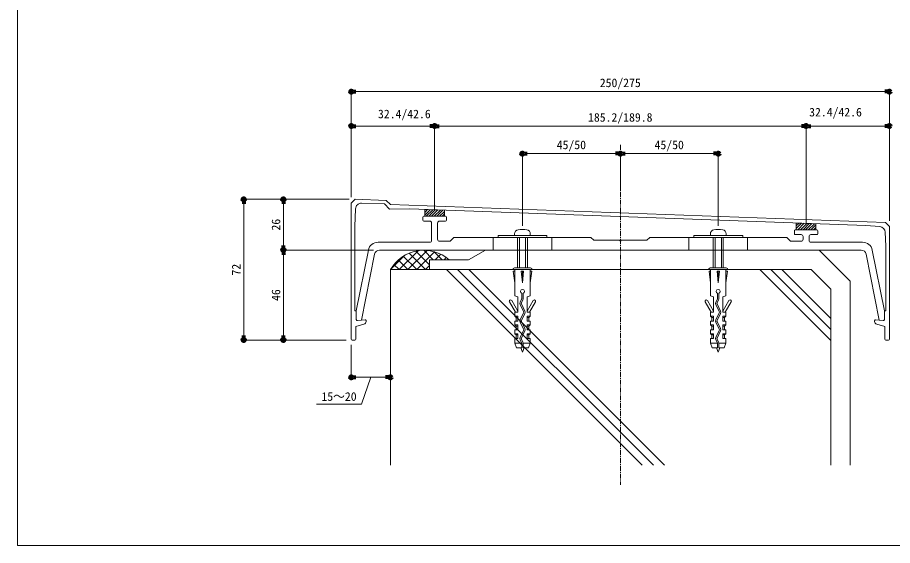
# Model space of a CAD drawing. Units: millimetres, scale not verified. Extents: x -690 to 690, y -477 to 478.
# Drawn here: x -690 to -242.9, y -477.4 to -207.6 of the extents above; entities that cross this region are included whole.
import ezdxf
from ezdxf.enums import TextEntityAlignment as Align

# ---------------------------------------------------------------- set-up
doc = ezdxf.new("R2010")
doc.units = ezdxf.units.MM
doc.header["$LTSCALE"] = 2
doc.linetypes.add('USER2', pattern=[19.05, 12.7, -6.35])
doc.linetypes.add('USER3', pattern=[2, 1.25, -0.25, 0.25, -0.25])
for name, color, linetype, lineweight in [('0-0_0', 7, 'Continuous', 80), ('0-1_WAKU', 7, 'Continuous', 18), ('0-3_KUTAI', 3, 'Continuous', 18), ('0-4_BOUSUI', 1, 'Continuous', 18), ('0-6_HATCH', 9, 'Continuous', 18), ('0-7_KASAGI', 150, 'Continuous', 18), ('0-8_sunpo', 7, 'Continuous', 18), ('0-9_KANAMONO_SCREW', 4, 'Continuous', 18), ('0-A_kijun', 1, 'USER3', 18)]:
    doc.layers.add(name, color=color, linetype=linetype, lineweight=lineweight)
doc.styles.add('ＭＳ ゴシック', font='')
doc.styles.get('ＭＳ ゴシック').set_extended_font_data('MS Gothic')

# ---------------------------------------------------------------- blocks, each defined once
blk = doc.blocks.new('_Dot')
at = {"layer": '0-0_0'}
for p, q in [((-0.5, 0), (-1, 0)), ((0.25, 0), (-0.25, 0))]:
    blk.add_line(p, q, dxfattribs=at)
blk.add_circle((0, 0), 0.25, dxfattribs=at)

msp = doc.modelspace()

# ---------------------------------------------------------------- linework, layer by layer
at = {"layer": '0-1_WAKU'}
msp.add_lwpolyline([(-689.991, -477.444), (690.009, -477.444), (690.009, 477.556), (-689.991, 477.556)], close=True, dxfattribs=at)
at = {"layer": '0-3_KUTAI'}
for p, q in [((-284.491, -336.454), (-274.491, -346.454)), ((-274.491, -346.454), (-274.491, -436.454))]:
    msp.add_line(p, q, dxfattribs=at)
msp.add_lwpolyline([(-499.491, -436.454), (-499.491, -336.454), (-284.491, -336.454)], dxfattribs=at)
at = {"layer": '0-4_BOUSUI'}
msp.add_line((-479.491, -331.454), (-479.491, -336.454), dxfattribs=at)
msp.add_lwpolyline([(-264.491, -436.454), (-264.491, -342.312), (-280.349, -326.454), (-450.831, -326.454), (-459.491, -331.454), (-479.491, -331.454)], dxfattribs=at)
msp.add_arc((-482.458, -346.153), 19.601, 48.58413, 150.34051, dxfattribs=at)
at = {"layer": '0-6_HATCH'}
for p, q in [((-499.491, -336.454), (-492.157, -329.12)), ((-495.001, -336.454), (-485.307, -326.76)), ((-486.02, -336.454), (-492.906, -329.569)), ((-490.511, -336.454), (-480.689, -326.632)), ((-481.53, -336.454), (-489.945, -328.039)), ((-479.491, -334.003), (-486.517, -326.977)), ((-486.02, -336.454), (-476.918, -327.351)), ((-477.55, -331.454), (-482.452, -326.552)), ((-473.06, -331.454), (-477.26, -327.254)), ((-476.53, -331.454), (-473.696, -328.619)), ((-472.04, -331.454), (-470.905, -330.318)), ((-495.001, -336.454), (-497.666, -333.788)), ((-490.511, -336.454), (-495.47, -331.494)), ((-481.53, -336.454), (-479.491, -334.414)), ((-470.777, -336.454), (-370.777, -436.454)), ((-465.12, -336.454), (-365.12, -436.454)), ((-459.463, -336.454), (-359.463, -436.454)), ((-310.777, -336.454), (-274.491, -372.74)), ((-305.12, -336.454), (-274.491, -367.083)), ((-299.463, -336.454), (-274.491, -361.426))]:
    msp.add_line(p, q, dxfattribs=at)
at = {"layer": '0-7_KASAGI'}
for p, q in [((-481.891, -305.881), (-481.738, -305.728)), ((-481.891, -307.228), (-480.438, -305.775)), ((-481.891, -308.575), (-479.138, -305.822)), ((-481.122, -309.154), (-477.838, -305.87)), ((-479.775, -309.154), (-476.538, -305.917)), ((-478.428, -309.154), (-475.239, -305.964)), ((-477.081, -309.154), (-473.939, -306.011)), ((-475.734, -309.154), (-472.639, -306.059)), ((-474.387, -309.154), (-471.891, -306.657)), ((-473.04, -309.154), (-471.891, -308.004)), ((-482.891, -311.154), (-482.891, -309.654)), ((-482.391, -309.154), (-471.391, -309.154)), ((-479.391, -311.654), (-482.391, -311.654)), ((-478.391, -321.454), (-478.391, -312.654)), ((-475.391, -312.654), (-475.391, -320.954)), ((-471.391, -311.654), (-474.391, -311.654)), ((-470.891, -309.654), (-470.891, -311.154)), ((-292.091, -312.749), (-291.971, -312.628)), ((-292.091, -314.096), (-290.671, -312.676)), ((-292.091, -315.443), (-289.371, -312.723)), ((-291.355, -316.054), (-288.071, -312.77)), ((-290.008, -316.054), (-286.771, -312.817)), ((-288.661, -316.054), (-285.472, -312.865)), ((-287.314, -316.054), (-284.172, -312.912)), ((-293.091, -318.054), (-293.091, -316.554)), ((-292.591, -316.054), (-281.591, -316.054)), ((-285.967, -316.054), (-282.872, -312.959)), ((-284.62, -316.054), (-282.091, -313.525)), ((-283.272, -316.054), (-282.091, -314.872)), ((-281.091, -316.554), (-281.091, -318.054)), ((-244.491, -314.454), (-244.491, -371.954)), ((-289.591, -318.554), (-292.591, -318.554)), ((-288.591, -320.954), (-288.591, -319.554)), ((-285.591, -319.554), (-285.591, -321.454)), ((-281.591, -318.554), (-284.591, -318.554)), ((-505.792, -322.454), (-479.391, -322.454)), ((-284.591, -322.454), (-258.19, -322.454)), ((-258.91, -326.454), (-505.072, -326.454)), ((-516.356, -362.416), (-512.426, -362.141)), ((-511.891, -362.64), (-511.891, -362.944)), ((-252.091, -362.944), (-252.091, -362.64)), ((-251.556, -362.141), (-247.626, -362.416)), ((-517.591, -372.454), (-518.991, -372.454)), ((-244.991, -372.454), (-246.391, -372.454))]:
    msp.add_line(p, q, dxfattribs=at)
at = {"layer": '0-7_KASAGI', "linetype": 'USER2'}
for p, q in [((-446.991, -326.454), (-446.991, -319.954)), ((-416.991, -326.454), (-416.991, -319.954)), ((-346.991, -326.454), (-346.991, -319.954)), ((-316.991, -326.454), (-316.991, -319.954))]:
    msp.add_line(p, q, dxfattribs=at)
at = {"layer": '0-7_KASAGI'}
for points in [[(-519.491, -371.954), (-519.491, -302.454), (-517.491, -300.454), (-501.642, -301.03), (-499.491, -303.181), (-246.566, -312.378), (-244.491, -314.454)], [(-249.448, -314.466), (-256.566, -313.916), (-489.491, -305.446), (-499.891, -305.468), (-502.457, -302.902), (-514.183, -302.475)], [(-517.29, -305.374), (-517.591, -314.454), (-517.591, -357.454), (-516.891, -357.454), (-516.891, -361.917)], [(-247.091, -361.917), (-247.091, -357.454), (-246.391, -357.454), (-246.391, -324.454), (-246.682, -317.335)], [(-474.391, -321.954), (-468.991, -321.954), (-466.991, -319.954), (-396.991, -319.954), (-395.491, -321.454), (-382.491, -321.454), (-381.991, -321.954), (-381.491, -321.454), (-368.491, -321.454), (-366.991, -319.954), (-296.991, -319.954), (-294.991, -321.954), (-289.591, -321.954)], [(-516.891, -361.917), (-516.891, -357.454), (-510.695, -326.473)], [(-507.523, -328.463), (-514.285, -362.271), (-516.356, -362.416)], [(-247.626, -362.416), (-249.697, -362.271), (-256.458, -328.463)], [(-253.287, -326.473), (-247.091, -357.454), (-247.091, -361.917)], [(-513.014, -364.396), (-517.091, -365.454), (-517.091, -371.954)], [(-246.891, -371.954), (-246.891, -365.454), (-250.968, -364.396)]]:
    msp.add_lwpolyline(points, dxfattribs=at)
for points in [[(-481.891, -305.722), (-481.891, -309.154), (-471.891, -309.154), (-471.891, -306.086)], [(-292.091, -312.624), (-292.091, -316.054), (-282.091, -316.054), (-282.091, -312.988)]]:
    msp.add_lwpolyline(points, close=True, dxfattribs=at)
for centre, radius, start, end in [((-514.292, -305.473), 3, 87.91743, 178.10471), ((-482.391, -309.654), 0.5, 90, 180), ((-482.391, -311.154), 0.5, 180, 270), ((-479.391, -312.654), 1, 0, 90), ((-474.391, -312.654), 1, 90, 180), ((-471.391, -309.654), 0.5, 0, 90), ((-471.391, -311.154), 0.5, 270, 0), ((-292.591, -316.554), 0.5, 90, 180), ((-281.591, -316.554), 0.5, 0, 90), ((-249.679, -317.457), 3, 2.34157, 85.57929), ((-479.391, -321.454), 1, 270, 0), ((-474.391, -320.954), 1, 180, 270), ((-292.591, -318.054), 0.5, 180, 270), ((-289.591, -319.554), 1, 0, 90), ((-289.591, -320.954), 1, 270, 360), ((-284.591, -319.554), 1, 90, 180), ((-284.591, -321.454), 1, 180, 270), ((-281.591, -318.054), 0.5, 270, 0), ((-505.792, -327.454), 5, 90, 168.69007), ((-258.19, -327.454), 5, 11.30993, 90), ((-505.072, -328.954), 2.5, 90, 168.69007), ((-258.91, -328.954), 2.5, 11.30993, 90), ((-516.391, -361.917), 0.5, 180, 274), ((-516.391, -361.917), 0.5, 180, 274), ((-247.591, -361.917), 0.5, 266, 0), ((-247.591, -361.917), 0.5, 266, 0), ((-513.391, -362.944), 1.5, 284.5498, 0), ((-512.391, -362.64), 0.5, 0, 94), ((-251.591, -362.64), 0.5, 86, 180), ((-250.591, -362.944), 1.5, 180, 255.4502), ((-518.991, -371.954), 0.5, 180, 270), ((-517.591, -371.954), 0.5, 270, 0), ((-246.391, -371.954), 0.5, 180, 270), ((-244.991, -371.954), 0.5, 270, 0)]:
    msp.add_arc(centre, radius, start, end, dxfattribs=at)
at = {"layer": '0-8_sunpo'}
for p, q in [((-519.491, -299.454), (-519.491, -245.431)), ((-517.091, -245.431), (-246.891, -245.431)), ((-244.491, -311.454), (-244.491, -245.431)), ((-519.491, -291.454), (-519.491, -263.083)), ((-517.091, -263.083), (-479.291, -263.083)), ((-476.891, -298.154), (-476.891, -263.083)), ((-476.891, -306.154), (-476.891, -263.083)), ((-474.491, -263.083), (-289.491, -263.083)), ((-287.091, -305.054), (-287.091, -263.083)), ((-287.091, -313.054), (-287.091, -263.083)), ((-284.691, -263.083), (-246.891, -263.083)), ((-244.491, -303.454), (-244.491, -263.083)), ((-431.991, -314.054), (-431.991, -277.148)), ((-429.591, -277.148), (-384.391, -277.148)), ((-381.991, -296.245), (-381.991, -277.148)), ((-381.991, -296.245), (-381.991, -277.148)), ((-379.591, -277.148), (-334.391, -277.148)), ((-331.991, -314.054), (-331.991, -277.148)), ((-520.491, -300.454), (-574.431, -300.454)), ((-574.431, -370.054), (-574.431, -302.854)), ((-520.491, -300.454), (-554.131, -300.454)), ((-554.131, -324.054), (-554.131, -302.854)), ((-508.072, -326.454), (-554.131, -326.454)), ((-521.991, -326.454), (-554.131, -326.454)), ((-554.131, -370.054), (-554.131, -328.854)), ((-521.991, -372.454), (-574.431, -372.454)), ((-521.991, -372.454), (-554.131, -372.454)), ((-519.491, -374.954), (-519.491, -391.436)), ((-499.491, -374.954), (-499.491, -391.436)), ((-517.091, -391.436), (-501.891, -391.436))]:
    msp.add_line(p, q, dxfattribs=at)
msp.add_lwpolyline([(-509.491, -391.436), (-514.237, -405.125), (-537.162, -405.125)], dxfattribs=at)
at = {"layer": '0-9_KANAMONO_SCREW'}
for p, q in [((-434.491, -335.604), (-434.491, -319.954)), ((-433.591, -335.604), (-433.591, -319.954)), ((-430.391, -335.604), (-430.391, -319.954)), ((-429.491, -335.604), (-429.491, -319.954)), ((-334.491, -335.604), (-334.491, -319.954)), ((-333.591, -335.604), (-333.591, -319.954)), ((-330.391, -335.604), (-330.391, -319.954)), ((-329.491, -335.604), (-329.491, -319.954)), ((-436.941, -336.454), (-427.041, -336.454)), ((-427.891, -335.604), (-436.091, -335.604)), ((-432.591, -337.154), (-431.391, -337.154)), ((-432.591, -337.154), (-431.991, -343.154)), ((-431.991, -343.154), (-431.991, -337.154)), ((-431.391, -337.154), (-431.991, -343.154)), ((-336.941, -336.454), (-327.041, -336.454)), ((-327.891, -335.604), (-336.091, -335.604)), ((-332.591, -337.154), (-331.391, -337.154)), ((-332.591, -337.154), (-331.991, -343.154)), ((-331.991, -343.154), (-331.991, -337.154)), ((-331.391, -337.154), (-331.991, -343.154)), ((-432.341, -348.54), (-432.341, -351.222)), ((-431.641, -351.222), (-431.641, -348.54)), ((-332.341, -348.54), (-332.341, -351.222)), ((-331.641, -351.222), (-331.641, -348.54)), ((-435.545, -358.204), (-438.62, -352.879)), ((-437.494, -352.229), (-434.391, -357.604)), ((-432.407, -351.508), (-433.19, -353.111)), ((-432.562, -353.418), (-431.778, -351.815)), ((-426.488, -352.229), (-429.591, -357.604)), ((-428.436, -358.204), (-425.362, -352.879)), ((-335.545, -358.204), (-338.62, -352.879)), ((-337.494, -352.229), (-334.391, -357.604)), ((-332.407, -351.508), (-333.19, -353.111)), ((-332.562, -353.418), (-331.778, -351.815)), ((-326.488, -352.229), (-329.591, -357.604)), ((-328.436, -358.204), (-325.362, -352.879)), ((-433.19, -354.297), (-431.42, -357.918)), ((-430.791, -357.611), (-432.562, -353.989)), ((-333.19, -354.297), (-331.42, -357.918)), ((-330.791, -357.611), (-332.562, -353.989)), ((-435.241, -360.854), (-435.241, -362.704)), ((-431.42, -358.489), (-433.19, -362.111)), ((-432.562, -362.418), (-430.791, -358.797)), ((-428.741, -360.854), (-429.591, -360.854)), ((-428.091, -360.204), (-428.741, -360.854)), ((-428.741, -360.854), (-428.741, -362.704)), ((-335.241, -360.854), (-335.241, -362.704)), ((-331.42, -358.489), (-333.19, -362.111)), ((-332.562, -362.418), (-330.791, -358.797)), ((-328.741, -360.854), (-329.591, -360.854)), ((-328.091, -360.204), (-328.741, -360.854)), ((-328.741, -360.854), (-328.741, -362.704)), ((-435.241, -365.354), (-435.241, -367.204)), ((-433.19, -363.297), (-431.42, -366.918)), ((-430.791, -366.611), (-432.562, -362.989)), ((-428.741, -365.354), (-428.741, -367.204)), ((-335.241, -365.354), (-335.241, -367.204)), ((-333.19, -363.297), (-331.42, -366.918)), ((-330.791, -366.611), (-332.562, -362.989)), ((-328.741, -365.354), (-328.741, -367.204)), ((-435.241, -369.854), (-435.241, -371.704)), ((-431.42, -367.489), (-433.19, -371.111)), ((-432.562, -371.418), (-430.791, -367.797)), ((-428.741, -369.854), (-428.741, -371.704)), ((-335.241, -369.854), (-335.241, -371.704)), ((-331.42, -367.489), (-333.19, -371.111)), ((-332.562, -371.418), (-330.791, -367.797)), ((-328.741, -369.854), (-328.741, -371.704)), ((-435.891, -373.954), (-432.383, -373.954)), ((-433.19, -372.297), (-432.407, -373.9)), ((-431.778, -373.592), (-432.562, -371.989)), ((-428.091, -373.954), (-431.661, -373.954)), ((-335.891, -373.954), (-332.383, -373.954)), ((-333.19, -372.297), (-332.407, -373.9)), ((-331.778, -373.592), (-332.562, -371.989)), ((-328.091, -373.954), (-331.661, -373.954))]:
    msp.add_line(p, q, dxfattribs=at)
for points in [[(-444.491, -319.954), (-419.491, -319.954), (-419.491, -318.954), (-444.491, -318.954)], [(-344.491, -319.954), (-319.491, -319.954), (-319.491, -318.954), (-344.491, -318.954)]]:
    msp.add_lwpolyline(points, close=True, dxfattribs=at)
for points in [[(-427.991, -318.095), (-427.991, -318.954), (-435.991, -318.954), (-435.991, -318.095)], [(-327.991, -318.095), (-327.991, -318.954), (-335.991, -318.954), (-335.991, -318.095)], [(-435.891, -337.154), (-436.691, -337.154), (-435.891, -343.154)], [(-432.341, -374.185), (-432.341, -376.454), (-434.991, -376.454), (-435.891, -373.954), (-435.891, -371.704), (-434.391, -371.704), (-434.391, -369.204), (-435.891, -369.204), (-435.891, -367.204), (-434.391, -367.204), (-434.391, -364.704), (-435.891, -364.704), (-435.891, -362.704), (-434.391, -362.704), (-434.391, -360.204), (-435.891, -360.204), (-435.891, -358.204), (-434.391, -358.204), (-434.391, -350.404), (-435.891, -349.904), (-435.891, -336.454)], [(-428.091, -336.454), (-428.091, -349.904), (-429.591, -350.404), (-429.591, -358.204), (-428.091, -358.204), (-428.091, -360.204), (-429.591, -360.204), (-429.591, -362.704), (-428.091, -362.704), (-428.091, -364.704), (-429.591, -364.704), (-429.591, -367.204), (-428.091, -367.204), (-428.091, -369.204), (-429.591, -369.204), (-429.591, -371.704), (-428.091, -371.704), (-428.091, -373.954), (-428.991, -376.454), (-431.641, -376.454), (-431.641, -374.185)], [(-428.091, -337.154), (-427.291, -337.154), (-428.091, -343.154)], [(-335.891, -337.154), (-336.691, -337.154), (-335.891, -343.154)], [(-332.341, -374.185), (-332.341, -376.454), (-334.991, -376.454), (-335.891, -373.954), (-335.891, -371.704), (-334.391, -371.704), (-334.391, -369.204), (-335.891, -369.204), (-335.891, -367.204), (-334.391, -367.204), (-334.391, -364.704), (-335.891, -364.704), (-335.891, -362.704), (-334.391, -362.704), (-334.391, -360.204), (-335.891, -360.204), (-335.891, -358.204), (-334.391, -358.204), (-334.391, -350.404), (-335.891, -349.904), (-335.891, -336.454)], [(-328.091, -336.454), (-328.091, -349.904), (-329.591, -350.404), (-329.591, -358.204), (-328.091, -358.204), (-328.091, -360.204), (-329.591, -360.204), (-329.591, -362.704), (-328.091, -362.704), (-328.091, -364.704), (-329.591, -364.704), (-329.591, -367.204), (-328.091, -367.204), (-328.091, -369.204), (-329.591, -369.204), (-329.591, -371.704), (-328.091, -371.704), (-328.091, -373.954), (-328.991, -376.454), (-331.641, -376.454), (-331.641, -374.185)], [(-328.091, -337.154), (-327.291, -337.154), (-328.091, -343.154)], [(-435.891, -360.204), (-435.241, -360.854), (-434.391, -360.854)], [(-335.891, -360.204), (-335.241, -360.854), (-334.391, -360.854)], [(-435.891, -364.704), (-435.241, -365.354), (-434.391, -365.354)], [(-428.091, -364.704), (-428.741, -365.354), (-429.591, -365.354)], [(-335.891, -364.704), (-335.241, -365.354), (-334.391, -365.354)], [(-328.091, -364.704), (-328.741, -365.354), (-329.591, -365.354)], [(-435.891, -369.204), (-435.241, -369.854), (-434.391, -369.854)], [(-428.091, -369.204), (-428.741, -369.854), (-429.591, -369.854)], [(-335.891, -369.204), (-335.241, -369.854), (-334.391, -369.854)], [(-328.091, -369.204), (-328.741, -369.854), (-329.591, -369.854)], [(-432.815, -376.454), (-431.991, -378.604), (-431.167, -376.454)], [(-332.815, -376.454), (-331.991, -378.604), (-331.167, -376.454)]]:
    msp.add_lwpolyline(points, dxfattribs=at)
for centre, radius, start, end in [((-433.991, -318.095), 2, 98.06815, 180), ((-431.991, -332.204), 16.25, 81.93185, 98.06815), ((-429.991, -318.095), 2, 360, 81.93185), ((-333.991, -318.095), 2, 98.06815, 180), ((-331.991, -332.204), 16.25, 81.93185, 98.06815), ((-329.991, -318.095), 2, 360, 81.93185), ((-436.091, -336.454), 0.85, 90, 180), ((-427.891, -336.454), 0.85, 360, 90), ((-336.091, -336.454), 0.85, 90, 180), ((-327.891, -336.454), 0.85, 360, 90), ((-431.991, -347.604), 1, 290.48732, 249.51268), ((-331.991, -347.604), 1, 290.48732, 249.51268), ((-438.057, -352.554), 0.65, 30, 210), ((-431.978, -353.704), 1.35, 153.9465, 206.0535), ((-432.991, -351.222), 0.65, 333.9465, 0), ((-432.991, -351.222), 1.35, 333.9465, 360), ((-425.925, -352.554), 0.65, 330, 150), ((-338.057, -352.554), 0.65, 30, 210), ((-331.978, -353.704), 1.35, 153.9465, 206.0535), ((-332.991, -351.222), 0.65, 333.9465, 0), ((-332.991, -351.222), 1.35, 333.9465, 360), ((-325.925, -352.554), 0.65, 330, 150), ((-431.978, -353.704), 0.65, 153.9465, 206.0535), ((-432.004, -358.204), 1.35, 333.9465, 26.0535), ((-331.978, -353.704), 0.65, 153.9465, 206.0535), ((-332.004, -358.204), 1.35, 333.9465, 26.0535), ((-432.004, -358.204), 0.65, 333.9465, 26.0535), ((-332.004, -358.204), 0.65, 333.9465, 26.0535), ((-431.978, -362.704), 1.35, 153.9465, 206.0535), ((-431.978, -362.704), 0.65, 153.9465, 206.0535), ((-331.978, -362.704), 1.35, 153.9465, 206.0535), ((-331.978, -362.704), 0.65, 153.9465, 206.0535), ((-432.004, -367.204), 0.65, 333.9465, 26.0535), ((-432.004, -367.204), 1.35, 333.9465, 26.0535), ((-332.004, -367.204), 0.65, 333.9465, 26.0535), ((-332.004, -367.204), 1.35, 333.9465, 26.0535), ((-431.978, -371.704), 1.35, 153.9465, 206.0535), ((-431.978, -371.704), 0.65, 153.9465, 206.0535), ((-432.991, -374.185), 0.65, 360, 26.0535), ((-432.991, -374.185), 1.35, 0, 26.0535), ((-331.978, -371.704), 1.35, 153.9465, 206.0535), ((-331.978, -371.704), 0.65, 153.9465, 206.0535), ((-332.991, -374.185), 0.65, 360, 26.0535), ((-332.991, -374.185), 1.35, 0, 26.0535)]:
    msp.add_arc(centre, radius, start, end, dxfattribs=at)
at = {"layer": '0-A_kijun'}
msp.add_line((-381.991, -272.732), (-381.991, -446.454), dxfattribs=at)

# ---------------------------------------------------------------- block references
at = {"layer": '0-8_sunpo', "xscale": 2.4, "yscale": 2.4}
for p, rotation in [((-519.491, -245.431), 180), ((-519.491, -263.083), 180), ((-476.891, -263.083), 180), ((-287.091, -263.083), 180), ((-431.991, -277.148), 180), ((-381.991, -277.148), 180), ((-574.431, -300.454), 90), ((-554.131, -300.454), 90), ((-554.131, -326.454), 270), ((-554.131, -326.454), 90), ((-574.431, -372.454), 270), ((-554.131, -372.454), 270), ((-519.491, -391.436), 180)]:
    msp.add_blockref('_Dot', p, dxfattribs=dict(at, rotation=rotation))
for p in [(-244.491, -245.431), (-476.891, -263.083), (-287.091, -263.083), (-244.491, -263.083), (-381.991, -277.148), (-331.991, -277.148), (-499.491, -391.436)]:
    msp.add_blockref('_Dot', p, dxfattribs=at)

# ---------------------------------------------------------------- texts
at = {"layer": '0-8_sunpo', "style": 'ＭＳ ゴシック'}
for s, p in [('250/275', (-392.491, -244.491)), ('32.4/42.6', (-505.814, -260.398)), ('32.4/42.6', (-285.513, -259.472)), ('185.2/189.8', (-398.491, -262.144)), ('45/50', (-414.491, -276.208)), ('45/50', (-364.491, -276.208)), ('15～20', (-534.7, -404.825))]:
    msp.add_text(s, height=4.399, dxfattribs=at).set_placement(p, align=Align.BOTTOM_LEFT)
for s, p in [('26', (-554.431, -316.454)), ('72', (-574.731, -339.454)), ('46', (-554.431, -352.454))]:
    msp.add_text(s, height=4.399, rotation=90, dxfattribs=at).set_placement(p, align=Align.BOTTOM_LEFT)

doc.saveas('drawing.dxf')
